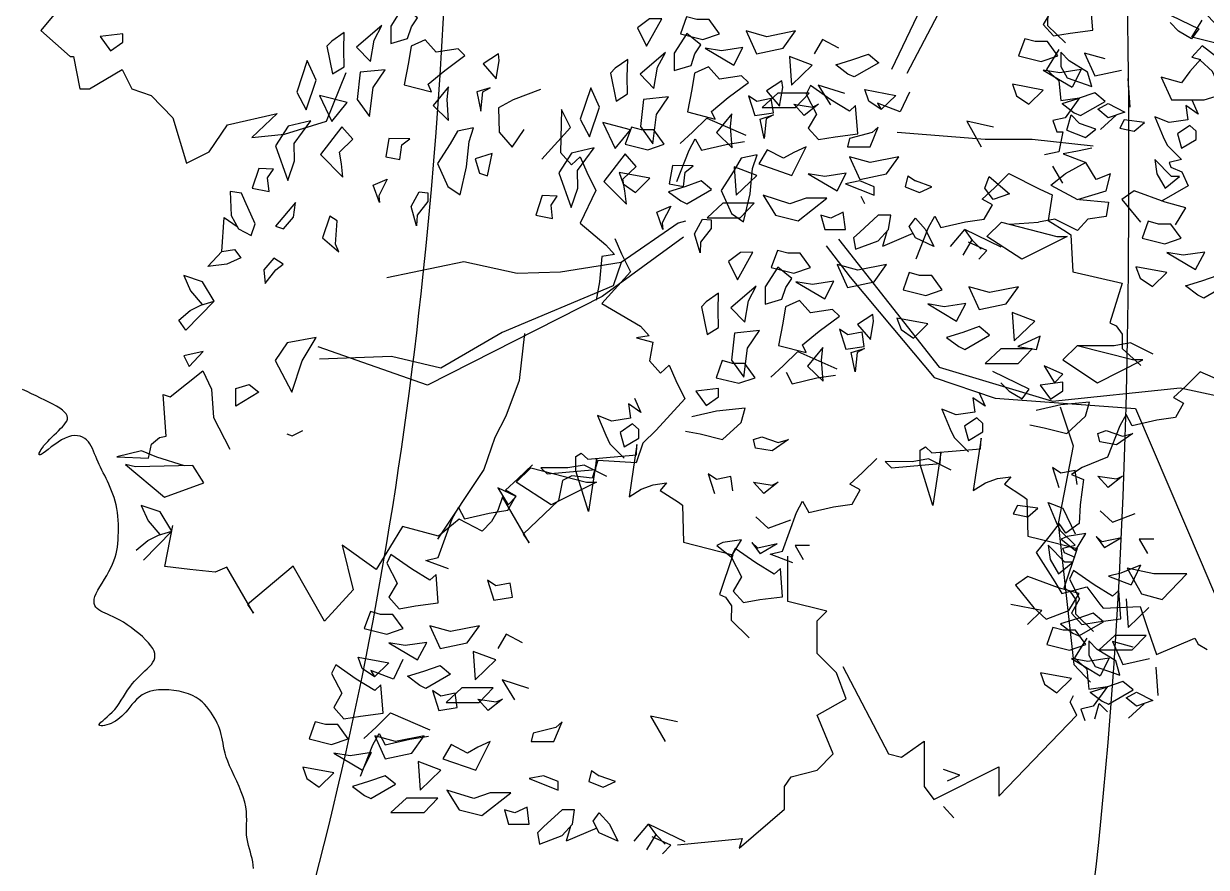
# Model space of a CAD drawing. Header units: metres. Extents: x 10 to 239, y 2 to 253.
# Drawn here: x 33.62 to 40.62, y 47.34 to 52.33 of the extents above; entities that cross this region are included whole.
import ezdxf

# ---------------------------------------------------------------- set-up
doc = ezdxf.new("R2010")
doc.units = ezdxf.units.M
doc.header["$MEASUREMENT"] = 0
doc.layers.add('1', color=7, linetype='Continuous')
doc.layers.add('cot200', color=9, linetype='Continuous')
doc.layers.add('barrera', color=7, linetype='Continuous', lineweight=0, true_color=0x9dbb63)
doc.layers.add('bloques ARBOLES', color=7, linetype='Continuous', true_color=0xb8d897)

# ---------------------------------------------------------------- blocks, each defined once
blk = doc.blocks.new('ARB5')
blk.add_lwpolyline([(-4681, -557), (-4678, -599), (-4672, -640), (-4664, -681), (-4653, -721), (-4642, -761), (-4630, -802), (-4619, -843), (-4609, -885), (-4601, -927), (-4596, -971), (-4594, -1016), (-4595, -1062), (-4596, -1111), (-4597, -1161), (-4596, -1213), (-4593, -1268), (-4585, -1326), (-4573, -1387), (-4554, -1450), (-4529, -1515), (-4502, -1582), (-4472, -1649), (-4441, -1715), (-4411, -1779), (-4384, -1840), (-4360, -1897), (-4341, -1949), (-4327, -1998), (-4316, -2042), (-4308, -2084), (-4301, -2123), (-4294, -2161), (-4288, -2197), (-4280, -2232), (-4270, -2268), (-4258, -2303), (-4244, -2338), (-4228, -2373), (-4210, -2408), (-4191, -2443), (-4170, -2477), (-4148, -2511), (-4124, -2544), (-4098, -2577), (-4070, -2608), (-4039, -2639), (-4003, -2667), (-3964, -2693), (-3919, -2717), (-3869, -2738), (-3813, -2756), (-3753, -2770), (-3689, -2781), (-3624, -2787), (-3560, -2789), (-3497, -2787), (-3437, -2779), (-3383, -2766), (-3335, -2747), (-3292, -2724), (-3255, -2697), (-3222, -2667), (-3192, -2635), (-3164, -2603), (-3139, -2570), (-3114, -2539), (-3089, -2510), (-3064, -2483), (-3039, -2459), (-3013, -2437), (-2988, -2416), (-2961, -2398), (-2934, -2383), (-2906, -2369), (-2878, -2358), (-2849, -2349), (-2823, -2343), (-2799, -2339), (-2779, -2338), (-2764, -2341), (-2756, -2346), (-2755, -2355), (-2763, -2367), (-2778, -2383), (-2799, -2402), (-2825, -2425), (-2855, -2450), (-2886, -2479), (-2918, -2510), (-2949, -2544), (-2978, -2581), (-3005, -2619), (-3031, -2660), (-3057, -2701), (-3083, -2742), (-3109, -2783), (-3137, -2822), (-3166, -2861), (-3197, -2897), (-3229, -2931), (-3262, -2963), (-3295, -2994), (-3327, -3024), (-3356, -3052), (-3383, -3079), (-3407, -3106), (-3425, -3133), (-3440, -3159), (-3449, -3186), (-3452, -3213), (-3449, -3242), (-3440, -3272), (-3425, -3304), (-3402, -3338), (-3372, -3374), (-3335, -3413), (-3294, -3452), (-3249, -3491), (-3201, -3530), (-3153, -3566), (-3104, -3600), (-3057, -3631), (-3012, -3657), (-2970, -3679), (-2931, -3699), (-2894, -3716), (-2860, -3731), (-2829, -3745), (-2800, -3759), (-2774, -3772), (-2751, -3787), (-2730, -3803), (-2714, -3821), (-2701, -3841), (-2694, -3864), (-2691, -3889), (-2694, -3919), (-2703, -3952), (-2719, -3989), (-2739, -4031), (-2764, -4075), (-2792, -4121), (-2820, -4168), (-2849, -4216), (-2877, -4264), (-2901, -4311), (-2922, -4356), (-2940, -4400), (-2954, -4443), (-2966, -4486), (-2975, -4528), (-2982, -4571), (-2987, -4615), (-2991, -4661), (-2994, -4707), (-2996, -4756), (-2997, -4805), (-2996, -4855), (-2994, -4905), (-2990, -4955), (-2985, -5004), (-2977, -5053), (-2967, -5100), (-2955, -5146), (-2942, -5190), (-2927, -5233), (-2911, -5275), (-2894, -5316), (-2877, -5355), (-2859, -5393), (-2841, -5429), (-2824, -5465), (-2806, -5499), (-2789, -5533), (-2773, -5567), (-2757, -5600), (-2741, -5633), (-2727, -5667), (-2713, -5701), (-2699, -5734), (-2686, -5768), (-2672, -5800), (-2657, -5830), (-2640, -5859), (-2621, -5885), (-2599, -5908), (-2575, -5927), (-2547, -5943), (-2517, -5954), (-2484, -5960), (-2449, -5962), (-2411, -5958), (-2372, -5948), (-2330, -5931), (-2287, -5909), (-2243, -5882), (-2200, -5852), (-2158, -5821), (-2120, -5791), (-2085, -5765), (-2056, -5743), (-2033, -5728), (-2017, -5722), (-2008, -5723), (-2005, -5732), (-2008, -5745), (-2017, -5764), (-2029, -5786), (-2046, -5811), (-2066, -5837), (-2088, -5864), (-2113, -5891), (-2139, -5918), (-2166, -5945), (-2194, -5972), (-2221, -5998), (-2248, -6024), (-2273, -6050), (-2297, -6074), (-2318, -6098), (-2336, -6121), (-2350, -6143), (-2358, -6166), (-2360, -6188), (-2356, -6211), (-2344, -6234), (-2324, -6257), (-2297, -6281), (-2263, -6305), (-2223, -6329), (-2178, -6354), (-2129, -6380), (-2077, -6406), (-2023, -6432), (-1968, -6459), (-1911, -6486), (-1855, -6512), (-1798, -6537)])
blk = doc.blocks.new('ARBOL22')
for points in [[(0.2961, 0.2167), (0.4461, 0.5042), (0.6051, 0.5828), (0.6248, 0.7006), (0.782, 0.7399), (0.9196, 0.8578), (0.9393, 1.015), (1.0179, 1.2704), (1.0375, 1.624)], [(0.2513, 0.2291), (0.3889, 0.5182), (0.6248, 0.6613), (0.7231, 0.7203), (0.9393, 0.8185), (0.9786, 0.956), (1.0565, 1.565)], [(0.7047, 0.3973), (0.7037, 0.3559), (0.7564, 0.3049)], [(-2.1403, 0.4452), (-2.2254, 0.3413), (-2.1403, 0.2657), (-2.1308, 0.2657), (-2.1119, 0.1713), (-2.0836, 0.1713), (-1.9891, 0.2279), (-1.9607, 0.1713), (-1.904, 0.1524), (-1.8413, 0.0868), (-1.8016, -0.0454), (-1.7355, -0.0123), (-1.6826, 0.067), (-1.5372, 0.1), (-1.611, 0.0296), (-1.5165, 0.039), (-1.3937, 0.0768), (-1.337, 0.2185)], [(0.8357, 0.3418), (0.8296, 0.4247)], [(0.7158, 0.3998), (0.6919, 0.3584)], [(1.0377, 0.3976), (1.1441, 0.3461), (1.1234, 0.3172), (1.0856, 0.3396), (1.0616, 0.3645)], [(1.1665, 0.3879), (1.1904, 0.3631), (1.2144, 0.3133), (1.1904, 0.3051), (1.1245, 0.3216), (1.1545, 0.3713)], [(0.6919, 0.3584), (0.7219, 0.3252)], [(0.0968, 0.29), (0.0489, 0.3149), (0.0249, 0.2734)], [(0.6381, 0.3169), (0.6201, 0.2672)], [(0.668, 0.3087), (0.6381, 0.3169)], [(0.7219, 0.3252), (0.7698, 0.3336)], [(0.7698, 0.3336), (0.8357, 0.3418)], [(1.2144, 0.3133), (1.1965, 0.2636), (1.1545, 0.2969), (1.1245, 0.2636), (1.1497, 0.2567), (1.1186, 0.2222), (1.0945, 0.1891), (1.0347, 0.2056), (1.0647, 0.1394), (1.1604, 0.1394), (1.2144, 0.156), (1.1844, 0.2222), (1.1485, 0.2553)], [(0.7039, 0.3087), (0.668, 0.3087)], [(0.7371, 0.286), (0.7012, 0.228)], [(0.7339, 0.2672), (0.7039, 0.3087)], [(0.743, 0.2777), (0.743, 0.2362)], [(0.7671, 0.2529), (0.743, 0.2777)], [(0.8117, 0.2756), (0.8416, 0.2092)], [(0.8716, 0.259), (0.8117, 0.2756)], [(0.6201, 0.2672), (0.686, 0.2507)], [(0.686, 0.2507), (0.7339, 0.2672)], [(0.8209, 0.2198), (0.7671, 0.2529)], [(0.7398, 0.2176), (0.6919, 0.2258)], [(0.6919, 0.2258), (0.7758, 0.1761)], [(0.7012, 0.228), (0.7371, 0.1949)], [(0.8021, 0.2272), (0.7398, 0.2176)], [(0.743, 0.2362), (0.761, 0.2031)], [(0.8021, 0.2272), (0.7758, 0.1761)], [(0.833, 0.1782), (0.8209, 0.2198)], [(0.8416, 0.2092), (0.9195, 0.2258)], [(0.1148, 0.1574), (0.0369, 0.1823), (0.0728, 0.1243)], [(0.6919, 0.1679), (0.6022, 0.1845)], [(0.6022, 0.1845), (0.614, 0.1512)], [(0.7371, 0.1949), (0.743, 0.1369)], [(0.761, 0.2031), (0.833, 0.1782)], [(0.9375, 0.201), (0.9434, 0.1181)], [(-0.7711, 0.1694), (-0.8511, 0.1394), (-0.8939, 0.1159), (-0.8913, 0.0456), (-0.8538, 0.0013), (-0.819, 0.0529)], [(0.3029, 0.1617), (0.2755, 0.1047), (0.2096, 0.1296), (0.2203, 0.111), (0.1844, 0.1357), (0.1725, 0.169), (0.2623, 0.1523), (0.2203, 0.111)], [(0.614, 0.1512), (0.6499, 0.1265)], [(0.6499, 0.1265), (0.6919, 0.1679)], [(0.743, 0.1369), (0.7969, 0.1451)], [(0.7466, 0.1285), (0.7937, 0.143)], [(0.7969, 0.1451), (0.7551, 0.0872)], [(0.8416, 0.1596), (0.7937, 0.143)], [(0.8716, 0.1348), (0.8416, 0.1596)], [(1.1245, 0.1394), (1.1424, 0.098), (1.1065, 0.1229), (1.1125, 0.0814), (1.0586, 0.0732), (1.0168, 0.0896), (1.0407, 0.0317), (1.0527, 0.007), (1.0945, -0.0345), (1.0586, -0.0428), (1.0635, -0.0563), (1.095, -0.0701), (1.1136, -0.1106), (1.0364, -0.1553)], [(-0.7674, -0.0338), (-0.684, 0.0583), (-0.7099, 0.1113), (-0.7128, -0.0143), (-0.6812, -0.0501), (-0.6559, -0.027), (-0.636, -0.0716), (-0.61, -0.1246), (-0.656, -0.22), (-0.5811, -0.283), (-0.5555, -0.3106), (-0.5926, -0.3171), (-0.5997, -0.3904), (-0.6091, -0.4443)], [(0.7466, 0.1285), (0.7817, 0.1017)], [(0.7998, 0.0933), (0.8716, 0.1348)], [(0.8509, 0.112), (0.8809, 0.1287)], [(0.8809, 0.0872), (0.8509, 0.112)], [(0.8809, 0.1287), (0.9288, 0.1038)], [(0.9288, 0.1038), (0.8809, 0.0872)], [(-0.3653, 0.0117), (-0.3294, 0.0448), (-0.2874, 0.0863), (-0.1736, 0.0366)], [(0.4693, 0.0769), (0.5113, 0.0023)], [(0.5472, 0.0602), (0.4693, 0.0769)], [(0.7551, 0.0872), (0.7192, 0.0789)], [(0.7192, 0.0789), (0.731, 0.0458)], [(0.7602, 0.0509), (0.773, 0.0956)], [(0.7969, 0.0707), (0.773, 0.0956)], [(0.7817, 0.1017), (0.7998, 0.0933)], [(0.8448, 0.0541), (0.7969, 0.0707)], [(0.9041, 0.0947), (0.8584, 0.0526)], [(0.8368, 0.0045), (0.6599, 0.0241), (0.5223, 0.0241), (0.2667, 0.0438)], [(0.731, 0.0458), (0.7491, 0.0458)], [(0.7491, 0.0458), (0.7371, -0.0122)], [(0.7602, 0.0509), (0.815, 0.0292)], [(0.815, 0.0292), (0.8448, 0.0541)], [(-0.3749, -0.098), (-0.339, -0.007), (-0.3211, 0.0261)], [(-0.3211, 0.0261), (-0.3031, -0.007)], [(-0.3031, -0.007), (-0.2313, 0.0097)], [(-0.2313, 0.0097), (-0.1773, 0.0179)], [(0.7371, -0.0122), (0.6951, -0.0204)], [(0.7914, -0.0097), (0.7496, -0.0181)], [(0.7496, -0.0181), (0.8155, -0.043)], [(0.8334, -0.0015), (0.7914, -0.0097)], [(0.7491, -0.1032), (0.7192, -0.0537)], [(0.8155, -0.043), (0.7555, -0.0761)], [(0.8454, -0.0925), (0.8155, -0.043)], [(0.2974, -0.0817), (0.2896, -0.1137)], [(0.2974, -0.0817), (0.3196, -0.097)], [(0.3675, -0.1137), (0.3196, -0.097)], [(0.3224, -0.3238), (0.3583, -0.2327), (0.3762, -0.1996), (0.3942, -0.2327), (0.466, -0.2161), (0.52, -0.2078), (0.5439, -0.1665), (0.5139, -0.1499), (0.5498, -0.1167), (0.5918, -0.0752), (0.682, -0.1209), (0.7179, -0.1376), (0.706, -0.212), (0.7599, -0.2453), (0.7719, -0.2535), (0.7778, -0.3612), (0.8496, -0.3777), (0.9216, -0.3943), (0.8855, -0.5103), (0.9037, -0.5185), (0.9216, -0.5434), (0.9216, -0.5847), (0.9755, -0.6345)], [(0.5219, -0.1174), (0.534, -0.0843)], [(0.534, -0.0843), (0.5938, -0.1341)], [(0.7137, -0.1092), (0.7555, -0.0761)], [(0.8873, -0.0761), (0.8454, -0.0925)], [(0.8752, -0.1257), (0.8873, -0.0761)], [(0.2896, -0.1137), (0.3316, -0.1302)], [(0.3316, -0.1302), (0.3675, -0.1137)], [(0.5458, -0.1505), (0.5219, -0.1174)], [(0.5938, -0.1341), (0.5458, -0.1505)], [(0.7137, -0.1092), (0.7914, -0.1505)], [(0.7914, -0.1505), (0.8752, -0.1257)], [(1.0766, -0.2249), (1.1065, -0.1754), (1.0466, -0.1587), (0.9568, -0.1256), (0.9209, -0.1505), (0.9748, -0.2167)], [(0.1727, -0.1638), (0.1623, -0.1417)], [(0.7975, -0.1505), (0.8813, -0.1589)], [(0.8813, -0.1589), (0.8752, -0.2003)], [(-1.6986, -0.3025), (-1.6916, -0.2037), (-1.6541, -0.2296)], [(0.3017, -0.2296), (0.3196, -0.2048)], [(0.3196, -0.2048), (0.3496, -0.2379)], [(0.8752, -0.2003), (0.8214, -0.2085)], [(-0.3497, -0.2135), (-0.3706, -0.2193), (-0.5363, -0.3345), (-0.5603, -0.4025), (-0.8832, -0.5386), (-1.0617, -0.6423), (-1.205, -0.6077), (-1.4148, -0.6158)], [(0.3196, -0.2627), (0.3017, -0.2296)], [(0.3496, -0.2379), (0.3735, -0.2876)], [(0.4214, -0.2876), (0.4634, -0.2379)], [(0.5698, -0.2894), (0.4634, -0.2379)], [(0.4873, -0.271), (0.4634, -0.2379)], [(0.5279, -0.2582), (0.5699, -0.2169)], [(0.5699, -0.2169), (0.7316, -0.2582)], [(0.5938, -0.223), (0.6776, -0.2169)], [(0.7255, -0.2085), (0.6776, -0.2169)], [(0.7914, -0.2416), (0.7255, -0.2085)], [(0.8214, -0.2085), (0.7914, -0.2416)], [(-0.5551, -0.2641), (-0.5351, -0.3087), (-0.5092, -0.3617), (-0.5926, -0.4537), (-0.4803, -0.5201), (-0.4546, -0.5477), (-0.4917, -0.5541), (-0.4445, -0.5667), (-0.454, -0.6206), (-0.4224, -0.6564), (-0.3971, -0.6333), (-0.3771, -0.6778), (-0.3511, -0.7309), (-0.4345, -0.8229), (-0.4734, -0.8604), (-0.4925, -0.9173), (-0.6041, -0.9112), (-0.6213, -0.9624), (-0.68, -0.9552), (-0.7071, -0.9687), (-0.7193, -1.0275), (-0.8221, -1.1255), (-0.8043, -1.1506), (-0.8817, -1.017), (-0.8951, -1.0568), (-0.9143, -1.0882), (-0.9415, -1.117), (-1.0083, -1.082), (-1.057, -1.1225), (-1.0686, -1.1313), (-1.1726, -1.1026), (-1.2111, -1.1654), (-1.2498, -1.2283), (-1.3483, -1.1572), (-1.3165, -1.287), (-1.3999, -1.379), (-1.491, -1.2187), (-1.6242, -1.3301), (-1.6064, -1.3552), (-1.6838, -1.2216), (-1.7184, -1.2364), (-1.7915, -1.2279), (-1.8649, -1.2192), (-1.8417, -1.1)], [(-0.3553, -0.2607), (-0.5919, -0.433), (-1.0999, -0.6914), (-1.4181, -0.5798)], [(0.0955, -0.2667), (0.3885, -0.6389), (0.7185, -0.7382), (1.0902, -0.6989), (1.7287, -0.836)], [(0.2364, -0.2438), (0.2238, -0.2876)], [(0.3125, -0.2497), (0.2238, -0.2876)], [(0.3735, -0.2876), (0.3196, -0.2627)], [(0.4843, -0.2679), (0.4573, -0.3125)], [(0.5279, -0.2996), (0.474, -0.2749)], [(0.5113, -0.2959), (0.4873, -0.271)], [(0.6297, -0.3245), (0.5279, -0.2582)], [(0.7614, -0.2582), (0.6297, -0.3245)], [(0.7316, -0.2582), (0.7614, -0.2582)], [(0.0601, -0.2856), (0.1301, -0.3773), (0.2543, -0.5256), (0.3747, -0.669), (0.5514, -0.7291), (0.9606, -0.7594), (1.1512, -1.2067), (1.2148, -1.3558), (1.3427, -1.5344)], [(0.504, -0.3245), (0.5279, -0.2996)], [(-0.5363, -0.3345), (-0.7129, -0.3623), (-0.8393, -0.3665), (-0.9941, -0.3327), (-1.2186, -0.3785)], [(-1.7208, -0.4467), (-1.8036, -0.5311), (-1.8243, -0.5023), (-1.791, -0.4736), (-1.7598, -0.4588), (-1.7208, -0.4467), (-1.7546, -0.391), (-1.8095, -0.3726), (-1.7896, -0.4171), (-1.7559, -0.457)], [(-0.8176, -0.541), (-0.8334, -0.6781), (-0.8722, -0.7816), (-0.9038, -0.844), (-0.9365, -0.9367), (-1.0706, -1.1395)], [(1.0118, -0.6015), (0.9459, -0.5684), (0.898, -0.5768), (0.7903, -0.5768), (0.7483, -0.6181), (0.8501, -0.6844), (0.9818, -0.6181), (0.952, -0.6181), (0.7903, -0.5768)], [(-0.1007, -0.6685), (-0.0648, -0.6354), (-0.0228, -0.5938), (0.0911, -0.6436)], [(-1.8073, -0.9263), (-1.8876, -0.9015), (-1.9325, -0.8825), (-2.0041, -0.9), (-1.9124, -0.9039), (-1.9031, -0.8636), (-1.88, -0.8434), (-1.8605, -0.8395), (-1.8696, -0.7184), (-1.8495, -0.7256), (-1.7543, -0.6502), (-1.7285, -0.7032), (-1.7228, -0.7854), (-1.6751, -0.8774)], [(0.5686, -0.6844), (0.5926, -0.7092), (0.6304, -0.7316), (0.6511, -0.7028), (0.5447, -0.6513)], [(1.2621, -0.7025), (1.1483, -0.6528), (1.1063, -0.6943), (1.0704, -0.7274), (1.1003, -0.744), (1.0765, -0.7854), (1.0224, -0.7936), (0.9506, -0.8102), (0.9327, -0.7771), (0.9147, -0.8102), (0.8788, -0.9013), (0.8053, -0.9308), (0.7741, -0.9519), (0.8088, -0.9666), (0.7992, -1.0396), (0.7963, -1.0942), (0.7574, -1.122), (0.738, -1.0938), (0.7085, -1.1327), (0.6713, -1.1786), (0.7255, -1.2638), (0.7455, -1.2979), (0.8185, -1.2789), (0.8568, -1.3293), (0.8662, -1.3404), (0.974, -1.3359), (0.9973, -1.4058), (1.0209, -1.4758), (1.1328, -1.4286), (1.1427, -1.4459), (1.1692, -1.4613)], [(-0.0565, -0.654), (-0.0385, -0.6871)], [(-0.0385, -0.6871), (0.0333, -0.6705)], [(0.0333, -0.6705), (0.0873, -0.6623)], [(0.5044, -0.7116), (0.5223, -0.753), (0.4864, -0.7281), (0.4923, -0.7696), (0.4385, -0.7779), (0.3966, -0.7614), (0.4205, -0.8194), (0.4326, -0.8441), (0.4744, -0.8856)], [(-0.4976, -0.7297), (-0.4796, -0.7711), (-0.5155, -0.7462), (-0.5096, -0.7877), (-0.5634, -0.796), (-0.6053, -0.7795), (-0.5814, -0.8375), (-0.5694, -0.8622), (-0.5275, -0.9037)], [(0.6528, -0.8069), (0.6948, -0.8153), (0.7607, -0.8318), (0.8146, -0.7822), (0.8266, -0.7407), (0.7428, -0.7489), (0.671, -0.7656)], [(0.741, -0.7545), (0.7789, -0.8679), (0.7354, -1.0938), (0.7809, -1.5045), (0.829, -1.5566)], [(-0.3491, -0.825), (-0.3071, -0.8334), (-0.2412, -0.8499), (-0.1873, -0.8003), (-0.1753, -0.7588), (-0.2591, -0.767), (-0.331, -0.7837)], [(-1.51, -0.8334), (-1.4942, -0.8387), (-1.4632, -0.8239)], [(0.4238, -0.9392), (0.3579, -0.9061), (0.31, -0.9145), (0.2317, -0.914), (0.2503, -0.9317), (0.3918, -0.9194), (0.3936, -0.8887), (0.3706, -1.0414), (0.3336, -0.9224), (0.3336, -0.8811), (0.3494, -0.8713), (0.368, -0.8889), (0.5095, -0.8766), (0.5113, -0.8459), (0.4883, -0.9986), (0.5236, -0.9759), (0.5583, -0.9634), (0.5975, -0.958), (0.5789, -0.9799), (0.6319, -1.0145), (0.6438, -1.023), (0.6471, -1.1308), (0.7185, -1.149), (0.7901, -1.1673), (0.7513, -1.2824), (0.7692, -1.2911), (0.7865, -1.3163), (0.7856, -1.3577), (0.8382, -1.4087)], [(-0.5781, -0.9573), (-0.644, -0.9242), (-0.6919, -0.9326), (-0.7702, -0.9321), (-0.7516, -0.9498), (-0.6101, -0.9375), (-0.6083, -0.9068), (-0.6314, -1.0595), (-0.6683, -0.9405), (-0.6683, -0.8992), (-0.6525, -0.8894), (-0.6339, -0.907), (-0.4924, -0.8947), (-0.4906, -0.864), (-0.5137, -1.0167), (-0.4783, -0.994), (-0.4437, -0.9815), (-0.4045, -0.976), (-0.423, -0.998), (-0.37, -1.0326), (-0.3582, -1.0411), (-0.3548, -1.1489), (-0.2834, -1.1671), (-0.2118, -1.1854), (-0.2507, -1.3005), (-0.2327, -1.3092), (-0.2154, -1.3344), (-0.2164, -1.3758), (-0.1637, -1.4268)], [(-1.0389, -1.2264), (-1.1048, -1.2016), (-1.0689, -1.1932), (-1.0283, -1.0804), (-1.0104, -1.0473), (-0.9924, -1.0804), (-0.9206, -1.0638), (-0.8666, -1.0556), (-0.8427, -1.0142), (-0.8727, -0.9976), (-0.8368, -0.9645), (-0.7948, -0.923)], [(-0.0369, -1.2083), (-0.1028, -1.1835), (-0.0669, -1.1751), (-0.0264, -1.0623), (-0.0085, -1.0292), (0.0095, -1.0623), (0.0813, -1.0457), (0.1353, -1.0375), (0.1592, -0.9961), (0.1292, -0.9795), (0.1651, -0.9464), (0.2071, -0.9049)], [(-0.2832, -0.9494), (-0.2651, -1.0073)], [(-0.2591, -0.9658), (-0.2832, -0.9494)], [(-0.2171, -0.9576), (-0.2591, -0.9658)], [(-0.2112, -0.9989), (-0.2171, -0.9576)], [(0.7428, -0.9477), (0.7187, -0.9313)], [(0.7187, -0.9313), (0.7369, -0.9892)], [(0.7848, -0.9395), (0.7428, -0.9477)], [(0.7907, -0.9808), (0.7848, -0.9395)], [(0.8507, -0.9561), (0.9045, -0.9644)], [(0.8805, -0.9892), (0.8507, -0.9561)], [(0.9225, -0.9561), (0.8805, -0.9892)], [(0.9045, -0.9644), (0.9225, -0.9561)], [(-0.1214, -1.0073), (-0.1513, -0.9742)], [(-0.1513, -0.9742), (-0.0974, -0.9825)], [(-0.0794, -0.9742), (-0.1214, -1.0073)], [(-0.0974, -0.9825), (-0.0794, -0.9742)], [(-1.927, -1.2008), (-1.8443, -1.1164), (-1.8781, -1.0607), (-1.933, -1.0422), (-1.9131, -1.0868), (-1.8794, -1.1266)], [(0.7847, -1.1931), (0.7532, -1.1793), (0.7483, -1.1658), (0.7842, -1.1575), (0.7424, -1.116), (0.7303, -1.0913), (0.7065, -1.0333), (0.7483, -1.0498), (0.7842, -1.1244)], [(0.8576, -1.0571), (0.8935, -1.0902)], [(0.8935, -1.0902), (0.9594, -1.0653)], [(-0.1444, -1.0752), (-0.1084, -1.1083)], [(-0.1084, -1.1083), (-0.0426, -1.0834)], [(-1.9478, -1.1719), (-1.9145, -1.1433), (-1.8833, -1.1285), (-1.8443, -1.1164)], [(0.7617, -1.1317), (0.7438, -1.1399)], [(0.8157, -1.1233), (0.7617, -1.1317)], [(0.7858, -1.173), (0.8157, -1.1233)], [(0.8455, -1.1317), (0.8696, -1.1648)], [(0.8635, -1.1481), (0.8455, -1.1317)], [(0.9192, -1.1355), (0.8635, -1.1481)], [(0.9192, -1.1355), (0.8696, -1.1648)], [(-0.2402, -1.1498), (-0.2582, -1.158)], [(-0.2582, -1.158), (-0.2162, -1.1911)], [(-0.1862, -1.1414), (-0.2402, -1.1498)], [(-0.2162, -1.1911), (-0.1862, -1.1414)], [(-0.1384, -1.1662), (-0.1564, -1.1498)], [(-0.1564, -1.1498), (-0.1323, -1.1829)], [(-0.0828, -1.1536), (-0.1384, -1.1662)], [(-0.0828, -1.1536), (-0.1323, -1.1829)], [(0.0115, -1.158), (-0.0305, -1.158)], [(-0.0305, -1.158), (-0.0067, -1.1993)], [(0.7438, -1.1399), (0.7858, -1.173)], [(1.0134, -1.1399), (0.9714, -1.1399)], [(0.9714, -1.1399), (0.9953, -1.1812)], [(-0.373, -2.0299), (-0.184, -2.011), (-0.1934, -2.0393), (-0.0611, -1.9259), (-0.0611, -1.8598), (-0.0422, -1.8315), (0.0334, -1.8126), (0.0807, -1.7653), (0.0334, -1.652), (0.1185, -1.6047), (0.0901, -1.5292), (0.0334, -1.4725), (0.0334, -1.378), (0.0618, -1.3497), (-0.0516, -1.3213), (-0.0516, -1.1891)], [(0.7797, -1.231), (0.7678, -1.2559)], [(0.8396, -1.2725), (0.7797, -1.231)], [(0.9748, -1.2155), (0.9175, -1.2392)], [(0.9748, -1.2155), (0.9475, -1.2725)], [(0.7678, -1.2559), (0.7976, -1.3138)], [(0.8935, -1.3056), (0.8396, -1.2725)], [(0.9175, -1.2392), (0.8816, -1.2476)], [(0.8816, -1.2476), (0.9475, -1.2725)], [(0.9114, -1.289), (0.8935, -1.3056)], [(0.9175, -1.3718), (0.9114, -1.289)], [(0.6456, -1.3885), (0.6876, -1.3471), (0.5979, -1.3305)], [(0.7976, -1.3138), (0.7737, -1.3552)], [(0.9332, -1.314), (0.9391, -1.3969), (0.9991, -1.3389)], [(0.7737, -1.3552), (0.8037, -1.3885)], [(0.8516, -1.3801), (0.9175, -1.3718)], [(0.7199, -1.3967), (0.7019, -1.4464)], [(0.7498, -1.4049), (0.7199, -1.3967)], [(0.7858, -1.4049), (0.7498, -1.4049)], [(0.8157, -1.4464), (0.7858, -1.4049)], [(0.8037, -1.3885), (0.8516, -1.3801)], [(-0.8233, -1.4417), (-0.8712, -1.4168), (-0.8952, -1.4583)], [(0.8189, -1.4277), (0.783, -1.4856)], [(0.8489, -1.4608), (0.8248, -1.4359)], [(0.8248, -1.4359), (0.8248, -1.4774)], [(0.9534, -1.4547), (0.8935, -1.438)], [(0.8935, -1.438), (0.9235, -1.5044)], [(0.7019, -1.4464), (0.7678, -1.4629)], [(0.7678, -1.4629), (0.8157, -1.4464)], [(0.8248, -1.4774), (0.8428, -1.5105)], [(0.9028, -1.4939), (0.8489, -1.4608)], [(-1.172, -1.4903), (-1.1994, -1.5473), (-1.2653, -1.5224), (-1.2546, -1.541), (-1.2905, -1.5163), (-1.3024, -1.483), (-1.2126, -1.4997), (-1.2546, -1.541)], [(0.109, -1.5103), (0.2413, -1.7653), (0.2791, -1.7748), (0.3453, -1.7276), (0.3453, -1.8598), (0.3736, -1.8976), (0.5627, -1.8031), (0.5627, -1.8882), (0.7895, -1.652), (0.7706, -1.6142), (0.78, -1.5953)], [(0.7737, -1.4878), (0.8576, -1.5375)], [(0.8217, -1.496), (0.7737, -1.4878)], [(0.783, -1.4856), (0.8189, -1.5187)], [(0.8839, -1.4865), (0.8217, -1.496)], [(0.8428, -1.5105), (0.9148, -1.5354)], [(0.8839, -1.4865), (0.8576, -1.5375)], [(0.9148, -1.5354), (0.9028, -1.4939)], [(0.9235, -1.5044), (1.0014, -1.4878)], [(1.0193, -1.5126), (1.0252, -1.5955)], [(0.684, -1.5291), (0.6958, -1.5624)], [(0.7737, -1.5457), (0.684, -1.5291)], [(0.7317, -1.5871), (0.7737, -1.5457)], [(0.8189, -1.5187), (0.8248, -1.5767)], [(-0.8053, -1.5743), (-0.8832, -1.5494), (-0.8473, -1.6074)], [(0.6958, -1.5624), (0.7317, -1.5871)], [(0.8248, -1.5767), (0.8787, -1.5685)], [(0.8284, -1.5851), (0.8755, -1.5706)], [(0.8787, -1.5685), (0.8369, -1.6265)], [(0.9235, -1.554), (0.8755, -1.5706)], [(0.8816, -1.6204), (0.9534, -1.5789)], [(0.9534, -1.5789), (0.9235, -1.554)], [(0.8284, -1.5851), (0.8635, -1.612)], [(0.8635, -1.612), (0.8816, -1.6204)], [(0.9327, -1.6016), (0.9627, -1.5849)], [(0.9627, -1.6265), (0.9327, -1.6016)], [(0.9627, -1.5849), (1.0106, -1.6098)], [(1.0106, -1.6098), (0.9627, -1.6265)], [(-1.2854, -1.72), (-1.2495, -1.6869), (-1.2075, -1.6454), (-1.0937, -1.6951)], [(0.8369, -1.6265), (0.801, -1.6347)], [(0.801, -1.6347), (0.8128, -1.6678)], [(0.842, -1.6627), (0.8548, -1.6181)], [(0.8787, -1.6429), (0.8548, -1.6181)], [(0.9859, -1.6189), (0.9403, -1.661)], [(-0.3729, -1.6715), (-0.4508, -1.6548)], [(-0.4508, -1.6548), (-0.4088, -1.7294)], [(-1.2951, -1.8298), (-1.2591, -1.7387), (-1.2412, -1.7056)], [(-1.2412, -1.7056), (-1.2232, -1.7387)], [(-1.1514, -1.722), (-1.0974, -1.7138)], [(-1.2232, -1.7387), (-1.1514, -1.722)], [(-0.6227, -1.8134), (-0.6305, -1.8454)], [(-0.6227, -1.8134), (-0.6005, -1.8288)], [(0.4494, -1.8273), (0.4014, -1.8107)], [(-0.6305, -1.8454), (-0.5885, -1.8619)], [(-0.5526, -1.8454), (-0.6005, -1.8288)], [(-0.5885, -1.8619), (-0.5526, -1.8454)], [(0.4134, -1.8438), (0.4494, -1.8273)], [(0.4014, -1.9184), (0.4314, -1.9515)], [(-0.6185, -1.9614), (-0.6005, -1.9365)], [(-0.6005, -1.9945), (-0.6185, -1.9614)], [(-0.6005, -1.9365), (-0.5705, -1.9696)], [(-0.6837, -1.9755), (-0.6964, -2.0193)], [(-0.6076, -1.9814), (-0.6964, -2.0193)], [(-0.5466, -2.0193), (-0.6005, -1.9945)], [(-0.5705, -1.9696), (-0.5466, -2.0193)], [(-0.4987, -2.0193), (-0.4567, -1.9696)], [(-0.3503, -2.0211), (-0.4567, -1.9696)], [(-0.4328, -2.0027), (-0.4567, -1.9696)], [(-0.4358, -1.9996), (-0.4628, -2.0442)], [(-0.3922, -2.0313), (-0.4461, -2.0066)], [(-0.4088, -2.0276), (-0.4328, -2.0027)], [(-0.4161, -2.0562), (-0.3922, -2.0313)]]:
    blk.add_lwpolyline(points)
for points in [[(-1.1579, 0.3183), (-1.1465, 0.3523), (-1.1291, 0.3781), (-1.1706, 0.411), (-1.2072, 0.3538), (-1.2068, 0.3031)], [(-0.3464, 0.3811), (-0.3643, 0.3314), (-0.2985, 0.3149), (-0.2505, 0.3314), (-0.2805, 0.3729), (-0.3164, 0.3729)], [(-1.3065, 0.2925), (-1.2665, 0.2512), (-1.2557, 0.3133), (-1.2326, 0.3561)], [(-0.4886, 0.3487), (-0.4627, 0.2957), (-0.4184, 0.3755), (-0.4537, 0.3749)], [(-1.9866, 0.3318), (-2.0525, 0.3235), (-2.0225, 0.282), (-1.9866, 0.3069)], [(-1.3423, 0.3353), (-1.379, 0.3105), (-1.3927, 0.296), (-1.3762, 0.2148), (-1.3431, 0.2352), (-1.3436, 0.286)], [(-1.1685, 0.1828), (-1.0881, 0.1622), (-1.0981, 0.1846), (-1.0496, 0.2251), (-0.9911, 0.2687), (-1.0109, 0.2878), (-1.0754, 0.278), (-1.107, 0.3138), (-1.148, 0.296), (-1.1553, 0.2479)], [(-0.382, 0.2243), (-0.3331, 0.2395), (-0.3217, 0.2735), (-0.3043, 0.2993), (-0.3457, 0.3321), (-0.3823, 0.2749)], [(-0.0649, 0.29), (-0.029, 0.3398), (-0.1128, 0.3231), (-0.1728, 0.3398), (-0.1428, 0.2734)], [(-0.4309, 0.2344), (-0.4078, 0.2772), (-0.4816, 0.2136), (-0.4416, 0.1724)], [(-0.1823, 0.2913), (-0.2446, 0.2818), (-0.2925, 0.29), (-0.2087, 0.2403)], [(-1.4245, 0.1967), (-1.4499, 0.2534), (-1.4807, 0.1619), (-1.4536, 0.1101)], [(-0.8933, 0.2737), (-0.9381, 0.2444), (-0.9005, 0.2002), (-0.8913, 0.2541)], [(-0.5175, 0.2564), (-0.5541, 0.2317), (-0.5678, 0.2172), (-0.5514, 0.1359), (-0.5182, 0.1564), (-0.5187, 0.2071)], [(-0.041, 0.1823), (0.0189, 0.2403), (-0.0469, 0.2651)], [(0.2131, 0.2475), (0.1413, 0.206), (0.1232, 0.2144), (0.0881, 0.2412), (0.1352, 0.2557), (0.1831, 0.2723)], [(-1.2236, 0.2267), (-1.2961, 0.2195), (-1.3051, 0.1403), (-1.2694, 0.0904), (-1.2585, 0.1752)], [(-0.1663, 0.1898), (-0.1861, 0.209), (-0.2505, 0.1992), (-0.2821, 0.235), (-0.3232, 0.2172), (-0.3305, 0.1691), (-0.3437, 0.104), (-0.2632, 0.0834), (-0.2733, 0.1057), (-0.2247, 0.1462)], [(-1.0428, 0.1406), (-1.0394, 0.1773), (-1.0839, 0.1228), (-1.0386, 0.0787)], [(-0.957, 0.1623), (-0.945, 0.106), (-0.9393, 0.1628), (-0.918, 0.1746)], [(-0.6251, 0.1746), (-0.6558, 0.0831), (-0.6288, 0.0313), (-0.5996, 0.1179)], [(-0.0757, 0.1213), (-0.0664, 0.1752), (-0.0685, 0.1949), (-0.1133, 0.1656)], [(0.0022, 0.156), (0.032, 0.098), (0.0081, 0.0567), (0.0381, 0.0234), (0.086, 0.0318), (0.1519, 0.0401), (0.1458, 0.1229), (0.1279, 0.1063), (0.074, 0.1394), (0.0141, 0.1809)], [(-1.4149, 0.152), (-1.379, 0.0767), (-1.3344, 0.1312)], [(-0.4803, 0.0615), (-0.4446, 0.0116), (-0.4336, 0.0964), (-0.3988, 0.1479), (-0.4712, 0.1406)], [(-0.1656, 0.1513), (-0.1475, 0.0934), (-0.0936, 0.1018), (-0.0996, 0.1431), (-0.1416, 0.1349)], [(-0.0295, 0.1167), (0.011, 0.1589), (-0.0804, 0.1589), (-0.126, 0.1167)], [(0.0202, 0.1182), (0.0381, 0.1265), (-0.0039, 0.0934), (-0.0337, 0.1265)], [(-1.5061, 0.0626), (-1.5427, 0.0054), (-1.5066, -0.0952), (-1.4876, -0.0385), (-1.4881, 0.0122), (-1.4397, 0.0781)], [(-0.59, 0.0731), (-0.5542, -0.0022), (-0.5096, 0.0524)], [(-0.2138, -0.0001), (-0.218, 0.0618), (-0.2145, 0.0985), (-0.2591, 0.044)], [(-0.1144, 0.084), (-0.1202, 0.0272), (-0.1322, 0.0835), (-0.0931, 0.0957)], [(0.9568, 0.0483), (0.9868, 0.0732), (0.9268, 0.0814), (0.9148, 0.0565)], [(-1.4114, -0.0198), (-1.3463, -0.086), (-1.3504, -0.0467), (-1.3567, -0.013), (-1.3178, 0.0245), (-1.3495, 0.0605)], [(-1.0126, 0.0485), (-1.034, 0.0113), (-1.0706, -0.0459), (-1.0407, -0.1127), (-1.0052, -0.1374), (-0.9863, -0.0553), (-0.9792, 0.0181), (-0.9659, 0.0579)], [(-0.5249, 0.0105), (-0.459, -0.006), (-0.411, 0.0105), (-0.441, 0.052), (-0.4769, 0.052), (-0.5069, 0.0602)], [(0.122, 0.0023), (0.1878, 0.0023), (0.2117, 0.0602), (0.1938, 0.0438), (0.1279, 0.0271)], [(1.1365, 0.0483), (1.1186, 0.0649), (1.0827, 0.0401), (1.0945, -0.0014), (1.1365, 0.0234)], [(-1.1748, 0.0081), (-1.1515, 0.0256), (-1.2122, 0.0269), (-1.2214, -0.0268), (-1.1804, -0.0344)], [(-0.0398, -0.0806), (0.0022, 0.0023), (-0.0337, -0.0142), (-0.0637, -0.0308), (-0.1116, -0.006), (-0.1356, -0.0475)], [(-0.9255, -0.082), (-0.9123, -0.0169), (-0.9612, -0.0321), (-0.949, -0.0741)], [(-0.6812, -0.0163), (-0.7178, -0.0735), (-0.6818, -0.174), (-0.6627, -0.1174), (-0.6632, -0.0666), (-0.6148, -0.0007)], [(-0.5256, -0.1256), (-0.5318, -0.0918), (-0.493, -0.0543), (-0.5247, -0.0183), (-0.5866, -0.0986), (-0.5214, -0.1648)], [(-0.1878, -0.0304), (-0.2091, -0.0675), (-0.2457, -0.1247), (-0.2159, -0.1916), (-0.1804, -0.2162), (-0.1615, -0.1341), (-0.1544, -0.0607), (-0.141, -0.0209)], [(0.1579, -0.0925), (0.2358, -0.0759), (0.2717, -0.0262), (0.1878, -0.0428), (0.1279, -0.0262)], [(-1.5654, -0.0881), (-1.548, -0.0623), (-1.5911, -0.0606), (-1.6102, -0.1174), (-1.5611, -0.1275)], [(-0.3499, -0.0708), (-0.3267, -0.0532), (-0.3874, -0.0519), (-0.3966, -0.1057), (-0.3555, -0.1132)], [(-0.2015, -0.1386), (-0.1416, -0.0806), (-0.2075, -0.0557)], [(1.0647, -0.0843), (1.0168, -0.0345), (1.0227, -0.0759), (1.0466, -0.1174), (1.0886, -0.0843)], [(-1.2421, -0.14), (-1.24, -0.1596), (-1.258, -0.1092), (-1.2171, -0.0915)], [(-0.5309, -0.1054), (-0.495, -0.1302), (-0.453, -0.0888), (-0.5428, -0.0722)], [(-0.3633, -0.155), (-0.3452, -0.1634), (-0.2733, -0.1219), (-0.3033, -0.097), (-0.3512, -0.1137), (-0.3984, -0.1282)], [(0.092, -0.1256), (0.1183, -0.0746), (0.0561, -0.0841), (0.0081, -0.0759)], [(0.1999, -0.1386), (0.1999, -0.1137), (0.1579, -0.097), (0.116, -0.1054)], [(-1.6313, -0.1544), (-1.6413, -0.1321), (-1.6746, -0.1272), (-1.672, -0.1976), (-1.6502, -0.2365), (-1.6129, -0.2555), (-1.6015, -0.2213)], [(-1.0992, -0.1311), (-1.099, -0.1564), (-1.1301, -0.1965), (-1.1317, -0.2276), (-1.1478, -0.1716), (-1.1247, -0.1288)], [(-1.5427, -0.2285), (-1.5191, -0.2364), (-1.49, -0.2019), (-1.4846, -0.1596)], [(-0.7662, -0.1394), (-0.7853, -0.1962), (-0.7362, -0.2063), (-0.7405, -0.167), (-0.7232, -0.1412)], [(-0.4172, -0.2188), (-0.4151, -0.2384), (-0.4331, -0.1881), (-0.3923, -0.1704)], [(-0.19, -0.2041), (-0.1495, -0.1619), (-0.2409, -0.1619), (-0.2865, -0.2041)], [(-0.1236, -0.1386), (-0.0877, -0.1965), (-0.0218, -0.213), (0.062, -0.1468), (0.0022, -0.1468), (-0.0457, -0.1634)], [(-1.3844, -0.1995), (-1.4054, -0.262), (-1.358, -0.3031), (-1.3679, -0.2808), (-1.3627, -0.2131)], [(0.074, -0.2048), (0.0441, -0.1965), (0.0561, -0.2379), (0.116, -0.2379), (0.1099, -0.1881)], [(0.1458, -0.2959), (0.2117, -0.271), (0.2417, -0.2379), (0.2478, -0.1965), (0.2117, -0.1965), (0.1579, -0.2461), (0.1399, -0.2627)], [(-0.2744, -0.21), (-0.2742, -0.2352), (-0.3052, -0.2754), (-0.3068, -0.3065), (-0.3229, -0.2505), (-0.2998, -0.2077)], [(0.9976, -0.2141), (0.9796, -0.2638), (1.0455, -0.2803), (1.0934, -0.2638), (1.0635, -0.2223), (1.0276, -0.2223)], [(-1.7393, -0.3456), (-1.6986, -0.3025), (-1.6615, -0.296), (-1.6436, -0.3209), (-1.6846, -0.3388)], [(-0.2239, -0.3315), (-0.1981, -0.3845), (-0.1538, -0.3047), (-0.1891, -0.3053)], [(-0.0818, -0.2991), (-0.0997, -0.3488), (-0.0338, -0.3653), (0.0141, -0.3488), (-0.0159, -0.3073), (-0.0518, -0.3073)], [(1.1353, -0.3549), (1.1616, -0.3039), (1.0994, -0.3134), (1.0514, -0.3052)], [(-1.5477, -0.3215), (-1.5767, -0.3561), (-1.5725, -0.3954), (-1.5415, -0.3552), (-1.5199, -0.339)], [(0.1997, -0.3902), (0.2356, -0.3404), (0.1518, -0.357), (0.0918, -0.3404), (0.1218, -0.4068)], [(-0.1174, -0.4559), (-0.0685, -0.4407), (-0.057, -0.4067), (-0.0397, -0.3809), (-0.0811, -0.348), (-0.1177, -0.4052)], [(0.3979, -0.4136), (0.3679, -0.3721), (0.332, -0.3721), (0.302, -0.3638), (0.2841, -0.4136), (0.35, -0.43)], [(0.9735, -0.3798), (1.0094, -0.4045), (1.0514, -0.3632), (0.9617, -0.3465)], [(1.2311, -0.3963), (1.1593, -0.4378), (1.1412, -0.4294), (1.1061, -0.4025), (1.1532, -0.388), (1.2012, -0.3714)], [(-0.1662, -0.4457), (-0.1432, -0.4029), (-0.217, -0.4666), (-0.177, -0.5078)], [(0.0823, -0.3888), (0.02, -0.3984), (-0.0279, -0.3902), (0.0559, -0.4399)], [(0.5056, -0.4715), (0.5835, -0.4549), (0.6194, -0.4052), (0.5356, -0.4218), (0.4757, -0.4052)], [(-0.2529, -0.4238), (-0.2895, -0.4485), (-0.3032, -0.463), (-0.2867, -0.5443), (-0.2536, -0.5238), (-0.2541, -0.473)], [(0.0984, -0.4903), (0.0786, -0.4712), (0.0141, -0.481), (-0.0175, -0.4452), (-0.0586, -0.463), (-0.0659, -0.5111), (-0.0791, -0.5762), (0.0014, -0.5968), (-0.0086, -0.5745), (0.0399, -0.534)], [(0.4038, -0.4631), (0.3559, -0.4549), (0.4397, -0.5047), (0.4661, -0.4536)], [(0.6015, -0.4798), (0.6074, -0.5626), (0.6674, -0.5047)], [(0.189, -0.5588), (0.1982, -0.505), (0.1961, -0.4853), (0.1514, -0.5146)], [(0.278, -0.5295), (0.3139, -0.5542), (0.3559, -0.5129), (0.2661, -0.4963)], [(-0.2157, -0.6187), (-0.18, -0.6686), (-0.169, -0.5838), (-0.1342, -0.5323), (-0.2066, -0.5396)], [(0.099, -0.5288), (0.1171, -0.5868), (0.171, -0.5784), (0.1651, -0.5371), (0.1231, -0.5453)], [(0.4457, -0.5791), (0.4638, -0.5875), (0.5356, -0.546), (0.5056, -0.5211), (0.4577, -0.5378), (0.4106, -0.5523)], [(0.6832, -0.5491), (0.6182, -0.5791), (0.672, -0.5875)], [(-1.5431, -0.62), (-1.4954, -0.712), (-1.4649, -0.6211), (-1.4243, -0.5526), (-1.5084, -0.5686)], [(0.0509, -0.6803), (0.0466, -0.6184), (0.0501, -0.5817), (0.0055, -0.6362)], [(0.1502, -0.5962), (0.1445, -0.653), (0.1325, -0.5967), (0.1715, -0.5844)], [(-1.7935, -0.637), (-1.7529, -0.5938), (-1.8094, -0.6065)], [(0.5224, -0.6282), (0.6189, -0.6282), (0.6595, -0.586), (0.5681, -0.586)], [(-0.2602, -0.6697), (-0.1943, -0.6861), (-0.1464, -0.6697), (-0.1764, -0.6282), (-0.2123, -0.6282), (-0.2423, -0.6199)], [(0.7483, -0.6595), (0.6944, -0.6348), (0.7244, -0.6844)], [(0.7487, -0.6827), (0.6828, -0.691), (0.7128, -0.7325), (0.7487, -0.7076)], [(-1.5913, -0.7114), (-1.6575, -0.7522), (-1.6579, -0.7015), (-1.6189, -0.6894)], [(-0.2532, -0.7008), (-0.3191, -0.7091), (-0.2891, -0.7506), (-0.2532, -0.7257)], [(0.4984, -0.7861), (0.4625, -0.811), (0.4744, -0.8525), (0.5164, -0.8276), (0.5164, -0.8027)], [(-0.5035, -0.8042), (-0.5394, -0.8291), (-0.5275, -0.8706), (-0.4855, -0.8457), (-0.4855, -0.8208)], [(0.8745, -0.8236), (0.9225, -0.8402), (0.9525, -0.8318), (0.9045, -0.8649), (0.8566, -0.8567), (0.8507, -0.8318)], [(-0.1274, -0.8417), (-0.0794, -0.8583), (-0.0495, -0.8499), (-0.0974, -0.883), (-0.1453, -0.8748), (-0.1513, -0.8499)], [(-1.9786, -0.9229), (-1.8651, -1.0171), (-1.7511, -0.9755), (-1.7827, -0.9257), (-1.9496, -0.9296)], [(-0.6379, -0.9739), (-0.6081, -0.9739), (-0.7399, -1.0401), (-0.8417, -0.9739), (-0.7997, -0.9326)], [(-0.8417, -1.0153), (-0.8955, -0.9906), (-0.8655, -1.0401)], [(0.6465, -1.0747), (0.6765, -1.0498), (0.6165, -1.0416), (0.6045, -1.0664)], [(-0.1868, -1.2497), (-0.2107, -1.291), (-0.1807, -1.3243), (-0.1328, -1.3159), (-0.0669, -1.3076), (-0.073, -1.2248), (-0.091, -1.2414), (-0.1448, -1.2083), (-0.2048, -1.1668), (-0.2166, -1.1917)], [(0.7363, -1.2404), (0.7783, -1.2073), (0.7544, -1.2073), (0.7065, -1.1575), (0.7124, -1.1989)], [(-1.1888, -1.2678), (-1.2126, -1.3091), (-1.1827, -1.3424), (-1.1347, -1.334), (-1.0689, -1.3257), (-1.0749, -1.2429), (-1.0929, -1.2595), (-1.1468, -1.2264), (-1.2067, -1.1849), (-1.2186, -1.2098)], [(0.9779, -1.2988), (1.0377, -1.3153), (1.1096, -1.2408), (1.0138, -1.2408), (0.9359, -1.2242)], [(-0.8592, -1.2678), (-0.9012, -1.276), (-0.9252, -1.2595), (-0.9071, -1.3175), (-0.8532, -1.3091)], [(0.6645, -1.3397), (0.7004, -1.3728), (0.7662, -1.3479), (0.7962, -1.2984), (0.7363, -1.2817), (0.6465, -1.2486), (0.6106, -1.2735)], [(-1.2665, -1.3506), (-1.2845, -1.4004), (-1.2186, -1.4168), (-1.1706, -1.4004), (-1.2006, -1.3588), (-1.2365, -1.3588)], [(0.7774, -1.4133), (0.7955, -1.4217), (0.8673, -1.3802), (0.8373, -1.3553), (0.7894, -1.372), (0.7423, -1.3865)], [(-0.985, -1.4417), (-0.9491, -1.392), (-1.0329, -1.4086), (-1.0929, -1.392), (-1.0629, -1.4583)], [(-1.1025, -1.4404), (-1.1647, -1.4499), (-1.2126, -1.4417), (-1.1288, -1.4914)], [(0.9507, -1.4624), (0.9912, -1.4202), (0.8998, -1.4202), (0.8541, -1.4624)], [(-0.9611, -1.5494), (-0.9012, -1.4914), (-0.9671, -1.4666)], [(-1.3791, -1.5306), (-1.3493, -1.5886), (-1.3731, -1.63), (-1.3432, -1.6632), (-1.2952, -1.6548), (-1.2294, -1.6466), (-1.2355, -1.5637), (-1.2534, -1.5804), (-1.3073, -1.5473), (-1.3672, -1.5058)], [(-1.0329, -1.5328), (-1.1048, -1.5743), (-1.1229, -1.5659), (-1.158, -1.539), (-1.1109, -1.5245), (-1.0629, -1.5079)], [(-1.0857, -1.5804), (-1.0676, -1.6384), (-1.0138, -1.63), (-1.0197, -1.5886), (-1.0617, -1.5969)], [(-0.9496, -1.615), (-0.9091, -1.5728), (-1.0005, -1.5728), (-1.0461, -1.615)], [(-0.8999, -1.6135), (-0.882, -1.6053), (-0.924, -1.6384), (-0.9538, -1.6053)], [(-1.445, -1.7212), (-1.3791, -1.7377), (-1.3311, -1.7212), (-1.3611, -1.6797), (-1.397, -1.6797), (-1.427, -1.6715)], [(-0.7982, -1.7294), (-0.7323, -1.7294), (-0.7084, -1.6715), (-0.7263, -1.6879), (-0.7922, -1.7046)], [(-1.2234, -1.7792), (-1.1455, -1.7626), (-1.1096, -1.7128), (-1.1935, -1.7294), (-1.2534, -1.7128)], [(-0.9599, -1.8123), (-0.9179, -1.7294), (-0.9538, -1.7459), (-0.9838, -1.7626), (-1.0317, -1.7377), (-1.0558, -1.7792)], [(-1.2893, -1.8123), (-1.263, -1.7612), (-1.3252, -1.7708), (-1.3731, -1.7626)], [(-1.1216, -1.8703), (-1.0617, -1.8123), (-1.1276, -1.7874)], [(-1.4511, -1.8372), (-1.4152, -1.8619), (-1.3731, -1.8205), (-1.4629, -1.8039)], [(-1.2834, -1.8867), (-1.2653, -1.8951), (-1.1935, -1.8536), (-1.2234, -1.8288), (-1.2714, -1.8454), (-1.3185, -1.8599)], [(-0.7202, -1.8703), (-0.7202, -1.8454), (-0.7622, -1.8288), (-0.8041, -1.8372)], [(-1.0437, -1.8703), (-1.0078, -1.9282), (-0.9419, -1.9447), (-0.8581, -1.8785), (-0.9179, -1.8785), (-0.9658, -1.8951)], [(-1.1101, -1.9358), (-1.0696, -1.8937), (-1.161, -1.8937), (-1.2066, -1.9358)], [(-0.8461, -1.9365), (-0.8761, -1.9282), (-0.864, -1.9696), (-0.8041, -1.9696), (-0.8102, -1.9198)], [(-0.7743, -2.0276), (-0.7084, -2.0027), (-0.6784, -1.9696), (-0.6723, -1.9282), (-0.7084, -1.9282), (-0.7622, -1.9778), (-0.7802, -1.9945)]]:
    blk.add_lwpolyline(points, close=True)
blk = doc.blocks.new('asddsd')
at = {"layer": 'bloques ARBOLES', "xscale": 2.033276188942182, "yscale": 2.033276188942182, "zscale": 2.033276188942182}
blk.add_blockref('ARBOL22', (19.6224, 42.2975), dxfattribs=at)
at = {"layer": 'bloques ARBOLES', "xscale": 0.0004740765671158, "yscale": 0.0004740765671158, "zscale": 0.0004740765671158, "rotation": 180}
blk.add_blockref('ARB5', (14.1365, 37.7662), dxfattribs=at)

msp = doc.modelspace()

# ---------------------------------------------------------------- linework, layer by layer
at = {"layer": 'barrera'}
for points, knots in [([(43.26088, 62.39456), (43.22356, 60.52783), (43.19534, 58.95288), (43.12344, 54.4636), (43.11096, 52.64388), (43.10187, 50.30332), (43.10487, 49.78387), (43.06898, 48.72483), (43.02965, 48.23488), (42.87139, 47.36827), (42.7536, 46.99421), (42.4843, 46.47713), (42.36222, 46.29878), (42.07989, 45.98742), (41.92676, 45.85314), (41.53359, 45.57822), (41.29839, 45.44156), (40.46692, 45.02164), (39.76826, 44.75237), (38.44175, 44.2415), (37.82486, 44.00324), (36.76014, 43.50382), (36.30119, 43.25893), (35.56969, 42.73317), (35.27882, 42.47852), (34.89732, 42.00455), (34.77679, 41.82293), (34.67659, 41.62569)], [0.2219351, 0.2219351, 0.2219351, 0.2219351, 0.3630508, 0.3630508, 0.6962831, 0.6962831, 1.0295154, 1.0295154, 1.3627477, 1.3627477, 1.69598, 1.69598, 1.9047267, 1.9047267, 2.0888219, 2.0888219, 2.2729172, 2.2729172, 2.6680602, 2.6680602, 2.9887565, 2.9887565, 3.2396748, 3.2396748, 3.4234261, 3.4234261, 3.5217868, 3.5217868, 3.5217868, 3.5217868]), ([(44.26108, 62.39456), (44.05494, 52.09033), (44.21801, 48.8637), (43.60172, 44.66653), (37.16784, 43.07732), (34.58344, 40.86958), (35.94224, 38.74769)], [0.2214314, 0.2214314, 0.2214314, 0.2214314, 1, 2, 3, 4, 4, 4, 4])]:
    msp.add_open_spline(points, degree=3, knots=knots, dxfattribs=at)
at = {"layer": 'cot200'}
for points, knots in [([(35.25237, 62.39456), (36.09416, 58.26465), (36.36141, 54.40617), (35.98667, 50.85097), (35.72567, 48.37476), (34.19689, 42.15471), (29.51355, 37.70095), (32.79467, 19.70346), (33.40088, 16.37832), (34.21909, 12.53393), (35.24903, 8.17099)], [2.7022658, 2.7022658, 2.7022658, 2.7022658, 3.4672107, 3.4672107, 3.4672107, 4, 4.8900774, 4.8900774, 4.8900774, 5.0545247, 5.0545247, 5.0545247, 5.0545247]), ([(39.56163, 62.39456), (39.98473, 57.76908), (40.19071, 53.89802), (40.15954, 50.85097), (40.15743, 50.64446), (40.09185, 46.49267), (39.00759, 42.1572), (37.05751, 40.43158), (36.88859, 37.91439)], [1.1912157, 1.1912157, 1.1912157, 1.1912157, 1.9486626, 1.9486626, 1.9486626, 2, 3, 3.8677729, 3.8677729, 3.8677729, 3.8677729])]:
    msp.add_open_spline(points, degree=3, knots=knots, dxfattribs=at)

# ---------------------------------------------------------------- block references
at = {"layer": '1', "lineweight": 0}
msp.add_blockref('asddsd', (18.62841, 9.30206), dxfattribs=at)

doc.saveas('drawing.dxf')
